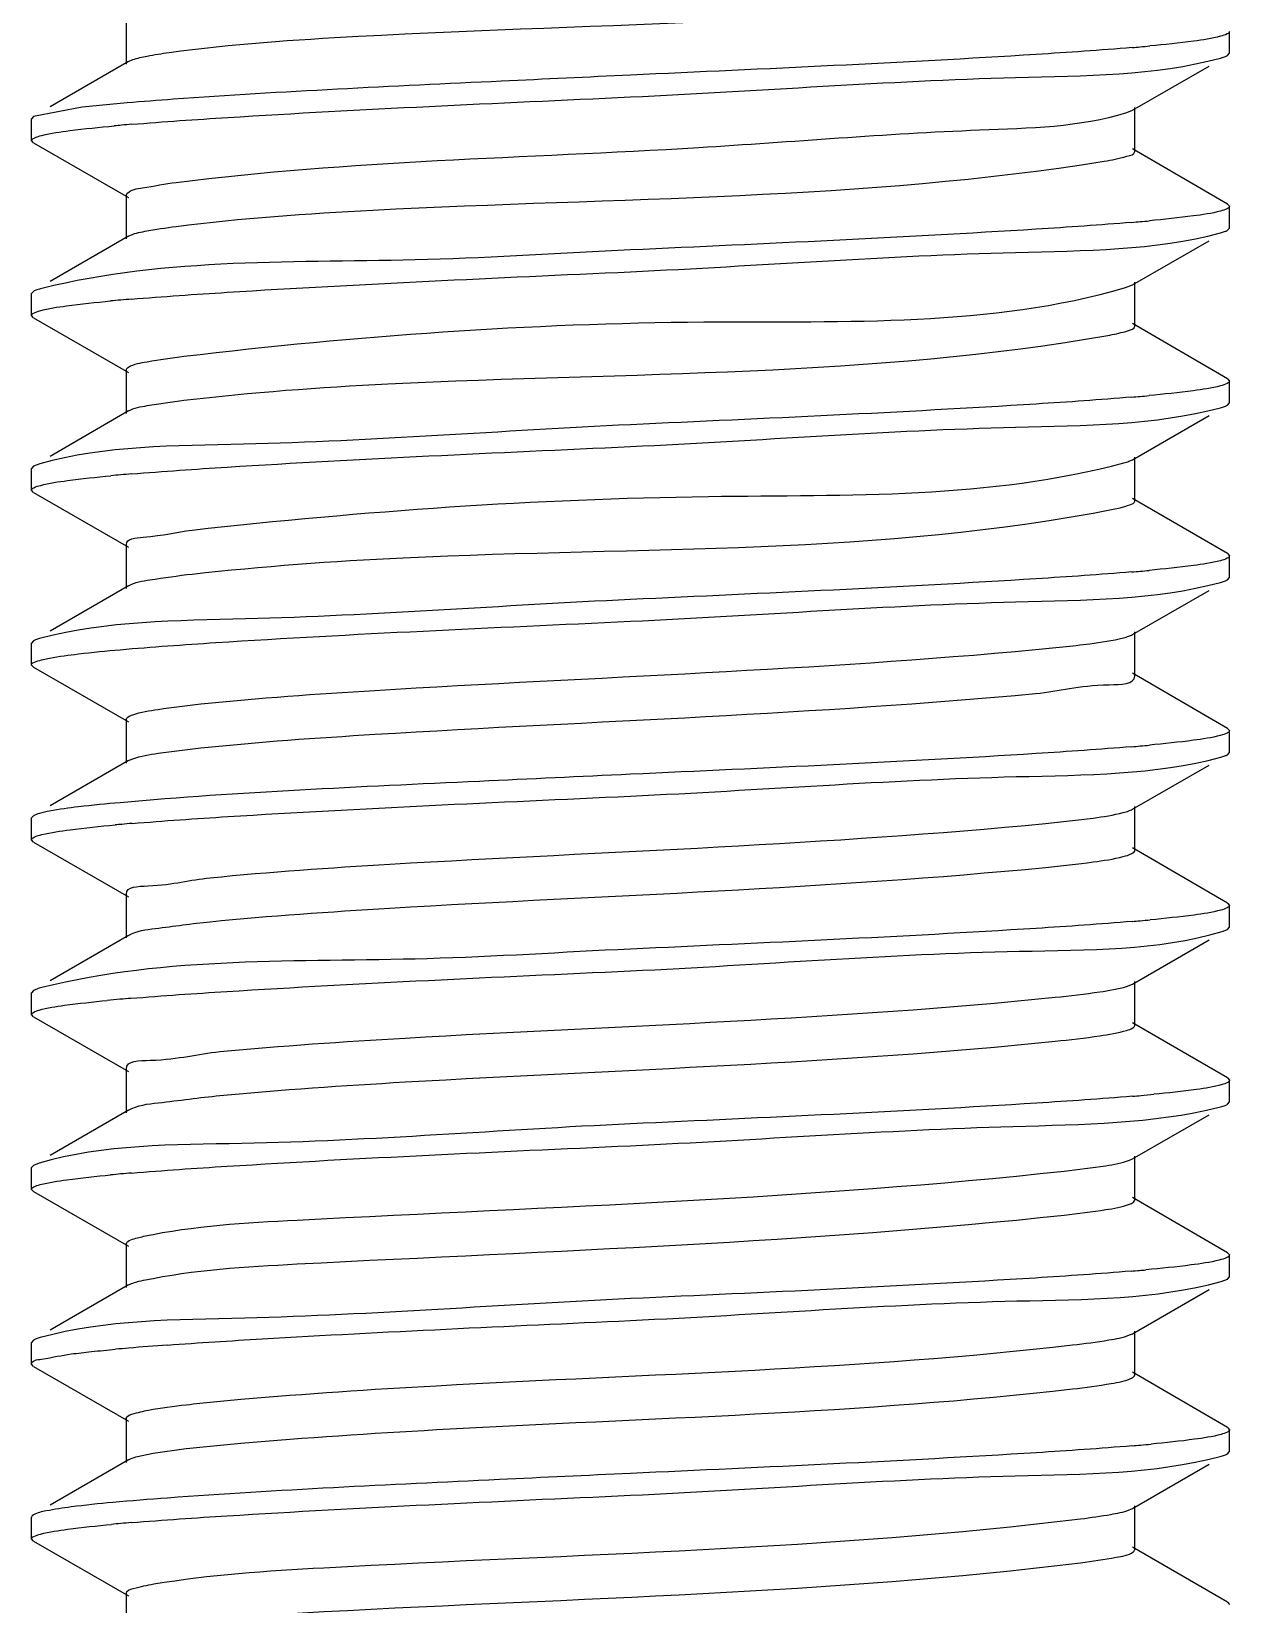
# Model space of a CAD drawing. Extents: x 1247970 to 1725648, y 860327 to 1277876.
# Drawn here: x 1335019.8 to 1335081.4, y 1199531.8 to 1199612.5 of the extents above; entities that cross this region are included whole.
import ezdxf

# ---------------------------------------------------------------- set-up
doc = ezdxf.new("R2010")
doc.units = 0
doc.header["$LTSCALE"] = 1000
doc.header["$MEASUREMENT"] = 0
doc.layers.get('0').update_dxf_attribs({"color": 254})
doc.layers.add('TK', color=4, linetype='Continuous')

# ---------------------------------------------------------------- blocks, each defined once
blk = doc.blocks.new('A$C63786A89')
at = {"linetype": 'Continuous'}
for p, q in [((2007.688, 6969.391), (2007.688, 6967.135)), ((2064.345, 6967.689), (2064.345, 6968.809)), ((2064.245, 6967.574), (2064.345, 6967.689)), ((2007.806, 6967.271), (2003.785, 6964.94)), ((2007.807, 6967.271), (2008.018, 6967.362)), ((2059.355, 6964.767), (2063.303, 6967.033)), ((2002.916, 6964.437), (2002.817, 6964.322)), ((2005.425, 6964.915), (2002.916, 6964.437)), ((2007.729, 6965.141), (2005.425, 6964.915)), ((2059.066, 6964.651), (2059.354, 6964.767)), ((2059.475, 6962.648), (2059.475, 6964.904)), ((2002.817, 6963.203), (2002.817, 6964.323)), ((2002.918, 6963.087), (2002.817, 6963.204)), ((2002.918, 6963.087), (2007.808, 6960.281)), ((2064.247, 6959.951), (2059.357, 6962.784)), ((2007.688, 6960.418), (2007.688, 6958.162)), ((2007.689, 6960.418), (2007.732, 6960.501)), ((2064.247, 6959.951), (2064.345, 6959.836)), ((2064.345, 6958.717), (2064.345, 6959.836)), ((2064.245, 6958.601), (2064.345, 6958.717)), ((2007.806, 6958.298), (2003.785, 6955.968)), ((2059.355, 6955.794), (2063.303, 6958.06)), ((2059.005, 6955.66), (2059.353, 6955.794)), ((2059.475, 6953.676), (2059.475, 6955.932)), ((2002.916, 6955.464), (2002.817, 6955.35)), ((2002.817, 6954.23), (2002.817, 6955.35)), ((2002.918, 6954.115), (2002.817, 6954.23)), ((2002.918, 6954.115), (2007.808, 6951.308)), ((2064.247, 6950.978), (2059.357, 6953.812)), ((2007.688, 6951.445), (2007.688, 6949.189)), ((2064.247, 6950.978), (2064.345, 6950.863)), ((2064.345, 6949.744), (2064.345, 6950.863)), ((2007.806, 6949.325), (2003.785, 6946.995)), ((2059.355, 6946.821), (2063.303, 6949.088)), ((2064.245, 6949.628), (2064.345, 6949.744)), ((2003.244, 6946.615), (2002.917, 6946.491)), ((2059.475, 6944.703), (2059.475, 6946.959)), ((2002.916, 6946.491), (2002.817, 6946.376)), ((2002.817, 6945.257), (2002.817, 6946.377)), ((2002.918, 6945.142), (2002.817, 6945.257)), ((2002.918, 6945.142), (2007.808, 6942.335)), ((2064.247, 6942.005), (2059.357, 6944.839)), ((2007.688, 6942.472), (2007.688, 6940.216)), ((2064.247, 6942.005), (2064.345, 6941.89)), ((2064.345, 6940.771), (2064.345, 6941.89)), ((2007.806, 6940.352), (2003.785, 6938.022)), ((2064.245, 6940.655), (2064.345, 6940.771)), ((2059.355, 6937.849), (2063.303, 6940.115)), ((2059.475, 6935.73), (2059.475, 6937.986)), ((2002.916, 6937.519), (2002.817, 6937.404)), ((2002.817, 6936.284), (2002.817, 6937.404)), ((2002.918, 6936.169), (2002.817, 6936.285)), ((2002.918, 6936.169), (2007.808, 6933.362)), ((2064.247, 6933.032), (2059.357, 6935.866)), ((2007.688, 6933.499), (2007.688, 6931.243)), ((2064.247, 6933.032), (2064.345, 6932.918)), ((2064.345, 6931.798), (2064.345, 6932.918)), ((2007.806, 6931.379), (2003.785, 6929.049)), ((2007.805, 6931.379), (2008.021, 6931.473)), ((2064.245, 6931.682), (2064.345, 6931.798)), ((2059.355, 6928.876), (2063.303, 6931.142)), ((2059.475, 6926.757), (2059.475, 6929.013)), ((2002.916, 6928.546), (2002.817, 6928.431)), ((2002.817, 6927.312), (2002.817, 6928.431)), ((2002.918, 6927.196), (2002.817, 6927.312)), ((2002.918, 6927.196), (2007.808, 6924.389)), ((2064.247, 6924.059), (2059.357, 6926.893)), ((2007.688, 6924.527), (2007.688, 6922.271)), ((2064.247, 6924.059), (2064.345, 6923.945)), ((2064.345, 6922.825), (2064.345, 6923.945)), ((2007.806, 6922.407), (2003.785, 6920.076)), ((2063.96, 6922.599), (2064.244, 6922.71)), ((2064.245, 6922.71), (2064.345, 6922.826)), ((2059.355, 6919.903), (2063.303, 6922.169)), ((2059.475, 6917.784), (2059.475, 6920.04)), ((2002.916, 6919.573), (2002.817, 6919.459)), ((2002.817, 6918.339), (2002.817, 6919.458)), ((2059.061, 6919.785), (2059.354, 6919.903)), ((2002.918, 6918.223), (2002.817, 6918.338)), ((2002.918, 6918.223), (2007.808, 6915.416)), ((2064.247, 6915.086), (2059.357, 6917.92)), ((2007.688, 6915.554), (2007.688, 6913.298)), ((2064.247, 6915.086), (2064.345, 6914.972)), ((2064.345, 6913.852), (2064.345, 6914.972)), ((2064.245, 6913.737), (2064.345, 6913.852)), ((2007.806, 6913.434), (2003.785, 6911.103)), ((2059.355, 6910.93), (2063.303, 6913.196)), ((2002.916, 6910.6), (2002.817, 6910.485)), ((2002.817, 6909.366), (2002.817, 6910.485)), ((2003.206, 6910.713), (2002.917, 6910.6)), ((2059.203, 6910.86), (2059.355, 6910.93)), ((2059.475, 6908.811), (2059.475, 6911.067)), ((2002.918, 6909.25), (2002.817, 6909.366)), ((2002.918, 6909.25), (2007.808, 6906.444)), ((2064.247, 6906.114), (2059.357, 6908.947)), ((2007.688, 6906.581), (2007.688, 6904.325)), ((2064.247, 6906.114), (2064.345, 6905.998)), ((2064.345, 6904.88), (2064.345, 6905.999)), ((2063.907, 6904.638), (2064.244, 6904.764)), ((2064.245, 6904.764), (2064.345, 6904.88)), ((2007.806, 6904.461), (2003.785, 6902.13)), ((2059.355, 6901.957), (2063.303, 6904.223)), ((2002.916, 6901.627), (2002.817, 6901.513)), ((2002.817, 6900.393), (2002.817, 6901.513)), ((2059.211, 6901.891), (2059.355, 6901.957)), ((2059.475, 6899.838), (2059.475, 6902.094)), ((2002.918, 6900.277), (2002.817, 6900.393)), ((2002.918, 6900.277), (2007.808, 6897.471)), ((2064.247, 6897.141), (2059.357, 6899.974)), ((2007.688, 6897.608), (2007.688, 6895.352)), ((2064.247, 6897.141), (2064.345, 6897.026)), ((2064.345, 6895.907), (2064.345, 6897.026)), ((2064.245, 6895.791), (2064.345, 6895.907)), ((2007.806, 6895.488), (2003.785, 6893.158)), ((2059.355, 6892.984), (2063.303, 6895.251)), ((2002.817, 6891.42), (2002.817, 6892.54)), ((2002.845, 6892.601), (2002.818, 6892.54)), ((2002.916, 6892.654), (2002.845, 6892.601)), ((2059.19, 6892.91), (2059.355, 6892.984)), ((2059.475, 6890.866), (2059.475, 6893.122)), ((2002.918, 6891.305), (2002.817, 6891.42)), ((2002.918, 6891.305), (2007.808, 6888.498)), ((2064.247, 6888.168), (2059.357, 6891.002)), ((2007.688, 6888.635), (2007.688, 6886.379)), ((2064.247, 6888.168), (2064.345, 6888.053))]:
    blk.add_line(p, q, dxfattribs=at)
for centre, radius, start, end in [((2049.023, 7089.615), 122.069, 274.84628, 275.04605), ((2050.618, 7071.585), 103.969, 275.0444, 275.31739), ((2022.547, 6790.608), 175.161, 94.07485, 94.85285), ((2016.875, 6856.753), 107.657, 95.02735, 95.22657), ((2018.451, 6838.801), 125.678, 94.78089, 95.02589), ((2049.011, 7080.784), 122.211, 274.84464, 275.04383), ((2050.577, 7063.066), 104.424, 275.04246, 275.30559), ((2016.491, 6852.05), 103.37, 95.04551, 95.33419), ((2018.341, 6831.113), 124.389, 94.79295, 95.04612), ((2049.001, 7071.928), 122.329, 274.8434, 275.04171), ((2050.536, 7054.551), 104.883, 275.04059, 275.29356), ((2016.515, 6842.812), 103.636, 95.04389, 95.32876), ((2018.362, 6821.901), 124.629, 94.78981, 95.04435), ((2049.006, 7062.891), 122.264, 274.84406, 275.04293), ((2050.559, 7045.318), 104.623, 275.04167, 275.30044), ((2049.008, 7053.902), 122.248, 274.84409, 275.04338), ((2050.57, 7036.232), 104.509, 275.04205, 275.30343), ((2016.963, 6819.886), 108.637, 95.02323, 95.20284), ((2018.476, 6802.626), 125.963, 94.77804, 95.02142), ((2050.658, 7026.276), 103.522, 275.04604, 275.32931), ((2049.03, 7044.669), 121.987, 274.84668, 275.04794), ((2018.253, 6796.234), 123.372, 94.80216, 95.06432), ((2016.139, 6820.021), 99.492, 95.06089, 95.44036), ((2049.137, 7034.464), 120.75, 274.85967, 275.06819), ((2051.041, 7013.097), 99.298, 275.06315, 275.44417), ((2016.495, 6807.145), 103.411, 95.04498, 95.33387), ((2018.35, 6786.142), 124.496, 94.79142, 95.04556), ((2048.897, 7028.252), 123.521, 274.8308, 275.02363), ((2050.189, 7013.542), 108.755, 275.02418, 275.19848), ((2017.715, 6784.639), 116.999, 94.85706, 95.19169), ((2022.122, 6731.913), 169.909, 94.15743, 94.8324), ((2049.053, 7017.49), 121.725, 274.84932, 275.05246), ((2050.746, 6998.389), 102.55, 275.04993, 275.35522), ((2016.601, 6788.019), 104.596, 95.04029, 95.30271), ((2018.373, 6767.924), 124.769, 94.78941, 95.04021)]:
    blk.add_arc(centre, radius, start, end, dxfattribs=at)
for points, knots in [([(2009.883, 6967.727), (2013.106, 6968.168), (2029.025, 6969.251), (2045.039, 6969.223), (2057.594, 6971.074)], [0, 0, 0, 0, 0.204023, 1, 1, 1, 1]), ([(2063.882, 6968.561), (2063.431, 6968.44), (2062.217, 6968.265), (2061.005, 6968.134), (2060.253, 6968.064)], [0, 0, 0, 0, 0.382343, 1, 1, 1, 1]), ([(2064.344, 6968.809), (2064.344, 6968.752), (2064.156, 6968.633), (2064, 6968.593), (2063.882, 6968.561)], [0, 0, 0, 0, 0.315296, 1, 1, 1, 1]), ([(2008.018, 6967.362), (2008.256, 6967.444), (2008.878, 6967.578), (2009.504, 6967.675), (2009.883, 6967.727)], [0, 0, 0, 0, 0.397011, 1, 1, 1, 1]), ([(2059.336, 6967.983), (2057.698, 6967.844), (2049.119, 6967.26), (2040.528, 6966.888), (2033.581, 6966.566)], [0, 0, 0, 0, 0.191188, 1, 1, 1, 1]), ([(2033.581, 6965.446), (2040.174, 6965.752), (2050.206, 6966.546), (2060.474, 6966.531), (2063.877, 6967.44)], [0, 0, 0, 0, 0.651955, 1, 1, 1, 1]), ([(2063.877, 6967.44), (2063.95, 6967.46), (2064.075, 6967.497), (2064.196, 6967.547), (2064.244, 6967.574)], [0, 0, 0, 0, 0.580512, 1, 1, 1, 1]), ([(2033.581, 6966.566), (2031.374, 6966.463), (2023.545, 6966.095), (2015.714, 6965.729), (2010.101, 6965.326)], [0, 0, 0, 0, 0.281988, 1, 1, 1, 1]), ([(2007.977, 6964.042), (2009.615, 6964.179), (2018.144, 6964.755), (2026.685, 6965.126), (2033.581, 6965.446)], [0, 0, 0, 0, 0.192326, 1, 1, 1, 1]), ([(2010.253, 6961.059), (2019.145, 6962.189), (2033, 6962.377), (2049.165, 6963.779), (2056.644, 6963.893), (2059.066, 6964.651)], [0, 0, 0, 0, 0.549304, 0.844444, 1, 1, 1, 1]), ([(2003.355, 6963.47), (2003.825, 6963.588), (2005.065, 6963.763), (2006.306, 6963.893), (2007.068, 6963.963)], [0, 0, 0, 0, 0.387423, 1, 1, 1, 1]), ([(2002.819, 6963.204), (2002.82, 6963.267), (2003.044, 6963.393), (2003.218, 6963.436), (2003.355, 6963.47)], [0, 0, 0, 0, 0.309743, 1, 1, 1, 1]), ([(2010.253, 6958.803), (2013.605, 6959.229), (2029.498, 6960.332), (2045.524, 6960.154), (2057.91, 6962.149)], [0, 0, 0, 0, 0.212187, 1, 1, 1, 1]), ([(2057.91, 6962.149), (2058.303, 6962.213), (2058.727, 6962.316), (2059.473, 6962.493), (2059.474, 6962.648)], [0, 0, 0, 0, 0.718771, 1, 1, 1, 1]), ([(2007.732, 6960.501), (2007.934, 6960.692), (2008.859, 6960.824), (2009.671, 6960.985), (2010.253, 6961.059)], [0, 0, 0, 0, 0.32168, 1, 1, 1, 1]), ([(2063.877, 6959.587), (2063.424, 6959.466), (2062.205, 6959.29), (2060.987, 6959.159), (2060.233, 6959.089)], [0, 0, 0, 0, 0.382556, 1, 1, 1, 1]), ([(2064.344, 6959.836), (2064.344, 6959.779), (2064.153, 6959.659), (2063.997, 6959.619), (2063.877, 6959.587)], [0, 0, 0, 0, 0.314882, 1, 1, 1, 1]), ([(2007.806, 6958.298), (2008.058, 6958.444), (2008.9, 6958.601), (2009.713, 6958.734), (2010.253, 6958.803)], [0, 0, 0, 0, 0.348853, 1, 1, 1, 1]), ([(2059.332, 6959.009), (2057.694, 6958.87), (2049.116, 6958.288), (2040.527, 6957.915), (2033.581, 6957.593)], [0, 0, 0, 0, 0.191214, 1, 1, 1, 1]), ([(2033.581, 6956.473), (2040.172, 6956.779), (2050.204, 6957.571), (2060.47, 6957.559), (2063.875, 6958.467)], [0, 0, 0, 0, 0.65182, 1, 1, 1, 1]), ([(2063.875, 6958.467), (2063.949, 6958.486), (2064.074, 6958.523), (2064.196, 6958.574), (2064.244, 6958.601)], [0, 0, 0, 0, 0.58079, 1, 1, 1, 1]), ([(2033.581, 6957.593), (2030.105, 6957.431), (2020.059, 6956.751), (2009.775, 6957.219), (2003.355, 6955.617)], [0, 0, 0, 0, 0.344685, 1, 1, 1, 1]), ([(2007.947, 6955.067), (2009.586, 6955.204), (2018.125, 6955.782), (2026.675, 6956.153), (2033.581, 6956.473)], [0, 0, 0, 0, 0.192101, 1, 1, 1, 1]), ([(2003.355, 6955.617), (2003.267, 6955.595), (2003.118, 6955.553), (2002.972, 6955.496), (2002.917, 6955.464)], [0, 0, 0, 0, 0.588674, 1, 1, 1, 1]), ([(2010.649, 6952.135), (2019.508, 6953.187), (2035.541, 6954.35), (2052.055, 6953.63), (2059.005, 6955.66)], [0, 0, 0, 0, 0.55199, 1, 1, 1, 1]), ([(2003.244, 6954.468), (2003.691, 6954.593), (2004.908, 6954.769), (2006.124, 6954.902), (2006.881, 6954.973)], [0, 0, 0, 0, 0.378939, 1, 1, 1, 1]), ([(2002.819, 6954.23), (2002.818, 6954.283), (2002.989, 6954.399), (2003.134, 6954.438), (2003.244, 6954.468)], [0, 0, 0, 0, 0.318428, 1, 1, 1, 1]), ([(2010.649, 6949.879), (2014.127, 6950.292), (2029.976, 6951.416), (2046.002, 6951.056), (2058.198, 6953.225)], [0, 0, 0, 0, 0.220403, 1, 1, 1, 1]), ([(2058.198, 6953.225), (2058.52, 6953.282), (2058.878, 6953.367), (2059.473, 6953.545), (2059.474, 6953.675)], [0, 0, 0, 0, 0.713826, 1, 1, 1, 1]), ([(2007.689, 6951.445), (2007.689, 6951.469), (2007.719, 6951.526), (2007.768, 6951.559), (2007.799, 6951.577)], [0, 0, 0, 0, 0.403041, 1, 1, 1, 1]), ([(2007.799, 6951.577), (2008.083, 6951.747), (2009.072, 6951.908), (2010.015, 6952.059), (2010.649, 6952.135)], [0, 0, 0, 0, 0.341742, 1, 1, 1, 1]), ([(2064.344, 6950.863), (2064.344, 6950.806), (2064.152, 6950.686), (2063.995, 6950.645), (2063.875, 6950.613)], [0, 0, 0, 0, 0.31465, 1, 1, 1, 1]), ([(2007.806, 6949.325), (2008.093, 6949.492), (2009.076, 6949.654), (2010.018, 6949.804), (2010.649, 6949.879)], [0, 0, 0, 0, 0.343699, 1, 1, 1, 1]), ([(2059.329, 6950.036), (2057.691, 6949.897), (2049.114, 6949.315), (2040.526, 6948.942), (2033.581, 6948.62)], [0, 0, 0, 0, 0.191243, 1, 1, 1, 1]), ([(2063.875, 6950.613), (2063.419, 6950.492), (2062.194, 6950.316), (2060.97, 6950.185), (2060.212, 6950.114)], [0, 0, 0, 0, 0.382576, 1, 1, 1, 1]), ([(2033.581, 6947.501), (2040.172, 6947.807), (2050.204, 6948.599), (2060.47, 6948.586), (2063.875, 6949.494)], [0, 0, 0, 0, 0.651849, 1, 1, 1, 1]), ([(2063.875, 6949.494), (2063.949, 6949.513), (2064.074, 6949.551), (2064.196, 6949.601), (2064.244, 6949.628)], [0, 0, 0, 0, 0.580745, 1, 1, 1, 1]), ([(2033.581, 6948.62), (2026.958, 6948.313), (2016.921, 6947.488), (2006.62, 6947.56), (2003.244, 6946.615)], [0, 0, 0, 0, 0.654113, 1, 1, 1, 1]), ([(2007.955, 6946.095), (2009.593, 6946.232), (2018.129, 6946.809), (2026.677, 6947.18), (2033.581, 6947.501)], [0, 0, 0, 0, 0.19211, 1, 1, 1, 1]), ([(2011.072, 6943.211), (2019.873, 6944.193), (2035.754, 6945.318), (2052.033, 6944.806), (2058.923, 6946.664)], [0, 0, 0, 0, 0.553766, 1, 1, 1, 1]), ([(2058.923, 6946.664), (2059.009, 6946.687), (2059.155, 6946.731), (2059.298, 6946.789), (2059.353, 6946.821)], [0, 0, 0, 0, 0.579337, 1, 1, 1, 1]), ([(2003.29, 6945.508), (2003.739, 6945.627), (2004.943, 6945.801), (2006.146, 6945.931), (2006.89, 6946.001)], [0, 0, 0, 0, 0.383463, 1, 1, 1, 1]), ([(2002.819, 6945.257), (2002.819, 6945.315), (2003.012, 6945.435), (2003.169, 6945.476), (2003.29, 6945.508)], [0, 0, 0, 0, 0.314426, 1, 1, 1, 1]), ([(2011.072, 6940.955), (2014.671, 6941.356), (2030.456, 6942.506), (2046.478, 6941.92), (2058.457, 6944.301)], [0, 0, 0, 0, 0.228668, 1, 1, 1, 1]), ([(2058.457, 6944.301), (2058.714, 6944.352), (2059.013, 6944.421), (2059.473, 6944.594), (2059.473, 6944.703)], [0, 0, 0, 0, 0.707367, 1, 1, 1, 1]), ([(2007.69, 6942.472), (2007.687, 6942.784), (2009.416, 6942.869), (2010.228, 6943.116), (2011.072, 6943.211)], [0, 0, 0, 0, 0.268573, 1, 1, 1, 1]), ([(2064.344, 6941.89), (2064.344, 6941.833), (2064.152, 6941.713), (2063.996, 6941.672), (2063.875, 6941.64)], [0, 0, 0, 0, 0.314669, 1, 1, 1, 1]), ([(2007.806, 6940.352), (2008.131, 6940.541), (2009.264, 6940.706), (2010.343, 6940.873), (2011.072, 6940.955)], [0, 0, 0, 0, 0.339136, 1, 1, 1, 1]), ([(2059.331, 6941.064), (2057.693, 6940.925), (2049.115, 6940.342), (2040.526, 6939.97), (2033.581, 6939.647)], [0, 0, 0, 0, 0.191226, 1, 1, 1, 1]), ([(2063.875, 6941.64), (2063.421, 6941.519), (2062.2, 6941.344), (2060.98, 6941.213), (2060.224, 6941.143)], [0, 0, 0, 0, 0.382664, 1, 1, 1, 1]), ([(2033.581, 6938.528), (2040.174, 6938.834), (2050.207, 6939.628), (2060.475, 6939.612), (2063.878, 6940.522)], [0, 0, 0, 0, 0.651993, 1, 1, 1, 1]), ([(2063.878, 6940.522), (2063.951, 6940.541), (2064.076, 6940.578), (2064.196, 6940.628), (2064.244, 6940.655)], [0, 0, 0, 0, 0.580442, 1, 1, 1, 1]), ([(2033.581, 6939.647), (2026.992, 6939.341), (2016.96, 6938.551), (2006.697, 6938.56), (2003.29, 6937.655)], [0, 0, 0, 0, 0.651772, 1, 1, 1, 1]), ([(2007.371, 6937.071), (2009.005, 6937.216), (2017.736, 6937.822), (2026.479, 6938.198), (2033.581, 6938.528)], [0, 0, 0, 0, 0.187473, 1, 1, 1, 1]), ([(2058.894, 6937.683), (2058.986, 6937.707), (2059.143, 6937.753), (2059.294, 6937.815), (2059.353, 6937.849)], [0, 0, 0, 0, 0.582396, 1, 1, 1, 1]), ([(2003.29, 6937.655), (2003.216, 6937.635), (2003.089, 6937.597), (2002.965, 6937.546), (2002.917, 6937.519)], [0, 0, 0, 0, 0.581922, 1, 1, 1, 1]), ([(2003.75, 6936.637), (2004.242, 6936.73), (2005.449, 6936.889), (2006.659, 6937.008), (2007.371, 6937.071)], [0, 0, 0, 0, 0.411944, 1, 1, 1, 1]), ([(2011.521, 6934.286), (2014.493, 6934.599), (2028.783, 6935.574), (2043.104, 6936.03), (2054.386, 6937.075)], [0, 0, 0, 0, 0.208702, 1, 1, 1, 1]), ([(2054.386, 6937.075), (2055.316, 6937.161), (2056.823, 6937.322), (2058.33, 6937.535), (2058.894, 6937.683)], [0, 0, 0, 0, 0.615543, 1, 1, 1, 1]), ([(2002.817, 6936.285), (2002.818, 6936.382), (2003.245, 6936.531), (2003.514, 6936.592), (2003.75, 6936.637)], [0, 0, 0, 0, 0.289124, 1, 1, 1, 1]), ([(2054.386, 6934.819), (2055.651, 6934.936), (2056.83, 6935.343), (2059.47, 6935.269), (2059.473, 6935.73)], [0, 0, 0, 0, 0.733932, 1, 1, 1, 1]), ([(2011.521, 6932.03), (2014.493, 6932.343), (2028.783, 6933.318), (2043.104, 6933.774), (2054.386, 6934.819)], [0, 0, 0, 0, 0.208702, 1, 1, 1, 1]), ([(2007.688, 6933.499), (2007.688, 6933.547), (2007.81, 6933.658), (2007.934, 6933.699), (2008.021, 6933.729)], [0, 0, 0, 0, 0.339635, 1, 1, 1, 1]), ([(2008.021, 6933.729), (2008.439, 6933.872), (2009.615, 6934.062), (2010.785, 6934.209), (2011.521, 6934.286)], [0, 0, 0, 0, 0.373581, 1, 1, 1, 1]), ([(2064.344, 6932.918), (2064.344, 6932.861), (2064.154, 6932.741), (2063.998, 6932.7), (2063.878, 6932.668)], [0, 0, 0, 0, 0.314928, 1, 1, 1, 1]), ([(2059.331, 6932.091), (2057.693, 6931.952), (2049.116, 6931.369), (2040.527, 6930.997), (2033.581, 6930.674)], [0, 0, 0, 0, 0.191218, 1, 1, 1, 1]), ([(2063.878, 6932.668), (2063.424, 6932.547), (2062.204, 6932.372), (2060.984, 6932.24), (2060.229, 6932.17)], [0, 0, 0, 0, 0.382463, 1, 1, 1, 1]), ([(2008.021, 6931.473), (2008.439, 6931.616), (2009.615, 6931.806), (2010.785, 6931.953), (2011.521, 6932.03)], [0, 0, 0, 0, 0.373581, 1, 1, 1, 1]), ([(2033.581, 6929.555), (2040.186, 6929.861), (2050.22, 6930.666), (2060.5, 6930.631), (2063.893, 6931.553)], [0, 0, 0, 0, 0.652793, 1, 1, 1, 1]), ([(2063.893, 6931.553), (2063.963, 6931.572), (2064.082, 6931.608), (2064.198, 6931.656), (2064.244, 6931.682)], [0, 0, 0, 0, 0.57868, 1, 1, 1, 1]), ([(2033.581, 6930.674), (2030.997, 6930.554), (2022.257, 6930.135), (2013.51, 6929.762), (2007.371, 6929.218)], [0, 0, 0, 0, 0.295707, 1, 1, 1, 1]), ([(2007.371, 6929.218), (2006.659, 6929.155), (2005.449, 6929.036), (2004.242, 6928.877), (2003.75, 6928.784)], [0, 0, 0, 0, 0.588056, 1, 1, 1, 1]), ([(2007.984, 6928.151), (2009.622, 6928.288), (2018.149, 6928.864), (2026.687, 6929.235), (2033.581, 6929.555)], [0, 0, 0, 0, 0.192377, 1, 1, 1, 1]), ([(2058.889, 6928.709), (2058.982, 6928.733), (2059.14, 6928.779), (2059.294, 6928.841), (2059.354, 6928.876)], [0, 0, 0, 0, 0.583228, 1, 1, 1, 1]), ([(2003.75, 6928.784), (2003.575, 6928.75), (2003.293, 6928.689), (2003.012, 6928.601), (2002.916, 6928.546)], [0, 0, 0, 0, 0.61655, 1, 1, 1, 1]), ([(2003.351, 6927.578), (2003.826, 6927.697), (2005.082, 6927.873), (2006.339, 6928.005), (2007.112, 6928.075)], [0, 0, 0, 0, 0.386679, 1, 1, 1, 1]), ([(2011.996, 6925.362), (2015.066, 6925.669), (2029.368, 6926.633), (2043.706, 6927.063), (2054.899, 6928.151)], [0, 0, 0, 0, 0.215291, 1, 1, 1, 1]), ([(2054.899, 6928.151), (2055.716, 6928.23), (2057.05, 6928.378), (2058.383, 6928.577), (2058.889, 6928.709)], [0, 0, 0, 0, 0.610557, 1, 1, 1, 1]), ([(2002.819, 6927.312), (2002.82, 6927.375), (2003.042, 6927.501), (2003.215, 6927.544), (2003.351, 6927.578)], [0, 0, 0, 0, 0.309932, 1, 1, 1, 1]), ([(2054.899, 6925.895), (2055.716, 6925.974), (2057.05, 6926.122), (2058.383, 6926.321), (2058.889, 6926.453)], [0, 0, 0, 0, 0.610557, 1, 1, 1, 1]), ([(2058.889, 6926.453), (2059.039, 6926.492), (2059.232, 6926.541), (2059.473, 6926.687), (2059.473, 6926.757)], [0, 0, 0, 0, 0.687082, 1, 1, 1, 1]), ([(2011.996, 6923.106), (2015.066, 6923.413), (2029.368, 6924.377), (2043.706, 6924.807), (2054.899, 6925.895)], [0, 0, 0, 0, 0.215291, 1, 1, 1, 1]), ([(2007.69, 6924.527), (2007.69, 6924.919), (2009.913, 6924.923), (2010.924, 6925.255), (2011.996, 6925.362)], [0, 0, 0, 0, 0.26672, 1, 1, 1, 1]), ([(2063.893, 6923.7), (2063.445, 6923.578), (2062.234, 6923.403), (2061.024, 6923.272), (2060.273, 6923.202)], [0, 0, 0, 0, 0.381449, 1, 1, 1, 1]), ([(2064.344, 6923.945), (2064.344, 6923.889), (2064.161, 6923.771), (2064.009, 6923.731), (2063.893, 6923.7)], [0, 0, 0, 0, 0.316377, 1, 1, 1, 1]), ([(2007.807, 6922.407), (2008.213, 6922.643), (2009.676, 6922.807), (2011.053, 6923.012), (2011.996, 6923.106)], [0, 0, 0, 0, 0.331589, 1, 1, 1, 1]), ([(2059.337, 6923.118), (2057.699, 6922.979), (2049.12, 6922.396), (2040.529, 6922.024), (2033.581, 6921.701)], [0, 0, 0, 0, 0.191156, 1, 1, 1, 1]), ([(2033.581, 6920.582), (2040.238, 6920.891), (2050.277, 6921.751), (2060.615, 6921.614), (2063.96, 6922.599)], [0, 0, 0, 0, 0.656471, 1, 1, 1, 1]), ([(2033.581, 6921.701), (2030.103, 6921.54), (2020.057, 6920.858), (2009.77, 6921.332), (2003.351, 6919.725)], [0, 0, 0, 0, 0.344793, 1, 1, 1, 1]), ([(2007.925, 6919.174), (2009.563, 6919.311), (2018.109, 6919.89), (2026.667, 6920.261), (2033.581, 6920.582)], [0, 0, 0, 0, 0.1919, 1, 1, 1, 1]), ([(2003.351, 6919.725), (2003.264, 6919.703), (2003.116, 6919.661), (2002.972, 6919.605), (2002.917, 6919.573)], [0, 0, 0, 0, 0.588338, 1, 1, 1, 1]), ([(2012.496, 6916.438), (2015.661, 6916.739), (2029.959, 6917.694), (2044.297, 6918.092), (2055.388, 6919.227)], [0, 0, 0, 0, 0.221908, 1, 1, 1, 1]), ([(2055.388, 6919.227), (2056.154, 6919.305), (2057.382, 6919.452), (2058.613, 6919.646), (2059.061, 6919.785)], [0, 0, 0, 0, 0.621315, 1, 1, 1, 1]), ([(2002.819, 6918.338), (2002.818, 6918.388), (2002.971, 6918.499), (2003.106, 6918.537), (2003.206, 6918.566)], [0, 0, 0, 0, 0.323017, 1, 1, 1, 1]), ([(2003.206, 6918.566), (2003.632, 6918.691), (2004.805, 6918.864), (2005.975, 6918.995), (2006.706, 6919.065)], [0, 0, 0, 0, 0.376708, 1, 1, 1, 1]), ([(2059.061, 6917.529), (2059.168, 6917.562), (2059.315, 6917.605), (2059.473, 6917.729), (2059.473, 6917.784)], [0, 0, 0, 0, 0.670993, 1, 1, 1, 1]), ([(2012.496, 6914.182), (2015.661, 6914.483), (2029.959, 6915.438), (2044.297, 6915.836), (2055.388, 6916.971)], [0, 0, 0, 0, 0.221908, 1, 1, 1, 1]), ([(2055.388, 6916.971), (2056.154, 6917.049), (2057.382, 6917.196), (2058.613, 6917.39), (2059.061, 6917.529)], [0, 0, 0, 0, 0.621315, 1, 1, 1, 1]), ([(2007.69, 6915.554), (2007.692, 6915.989), (2010.181, 6915.945), (2011.3, 6916.324), (2012.496, 6916.438)], [0, 0, 0, 0, 0.266234, 1, 1, 1, 1]), ([(2063.96, 6914.746), (2063.535, 6914.62), (2062.363, 6914.447), (2061.194, 6914.316), (2060.462, 6914.247)], [0, 0, 0, 0, 0.376399, 1, 1, 1, 1]), ([(2064.344, 6914.972), (2064.345, 6914.923), (2064.194, 6914.812), (2064.06, 6914.775), (2063.96, 6914.746)], [0, 0, 0, 0, 0.323394, 1, 1, 1, 1]), ([(2007.807, 6913.434), (2008.257, 6913.696), (2009.898, 6913.855), (2011.436, 6914.081), (2012.496, 6914.182)], [0, 0, 0, 0, 0.328521, 1, 1, 1, 1]), ([(2059.367, 6914.148), (2057.729, 6914.009), (2049.14, 6913.424), (2040.539, 6913.052), (2033.581, 6912.729)], [0, 0, 0, 0, 0.190908, 1, 1, 1, 1]), ([(2033.581, 6911.609), (2040.129, 6911.913), (2050.152, 6912.668), (2060.376, 6912.723), (2063.815, 6913.587)], [0, 0, 0, 0, 0.648916, 1, 1, 1, 1]), ([(2063.815, 6913.587), (2063.902, 6913.609), (2064.047, 6913.649), (2064.189, 6913.705), (2064.243, 6913.737)], [0, 0, 0, 0, 0.587118, 1, 1, 1, 1]), ([(2033.581, 6912.729), (2026.928, 6912.42), (2016.889, 6911.563), (2006.554, 6911.694), (2003.206, 6910.713)], [0, 0, 0, 0, 0.656269, 1, 1, 1, 1]), ([(2007.951, 6910.203), (2009.589, 6910.34), (2018.127, 6910.917), (2026.676, 6911.289), (2033.581, 6911.609)], [0, 0, 0, 0, 0.192101, 1, 1, 1, 1]), ([(2008.577, 6906.956), (2011.164, 6907.505), (2027.01, 6908.397), (2042.772, 6908.889), (2055.851, 6910.303)], [0, 0, 0, 0, 0.167382, 1, 1, 1, 1]), ([(2055.851, 6910.303), (2056.565, 6910.38), (2057.685, 6910.527), (2058.815, 6910.712), (2059.203, 6910.86)], [0, 0, 0, 0, 0.633929, 1, 1, 1, 1]), ([(2002.819, 6909.366), (2002.819, 6909.421), (2003.001, 6909.54), (2003.153, 6909.579), (2003.268, 6909.611)], [0, 0, 0, 0, 0.316582, 1, 1, 1, 1]), ([(2003.268, 6909.611), (2003.715, 6909.733), (2004.924, 6909.907), (2006.132, 6910.038), (2006.882, 6910.108)], [0, 0, 0, 0, 0.381361, 1, 1, 1, 1]), ([(2059.203, 6908.604), (2059.274, 6908.631), (2059.38, 6908.671), (2059.473, 6908.77), (2059.473, 6908.811)], [0, 0, 0, 0, 0.648638, 1, 1, 1, 1]), ([(2008.577, 6904.7), (2011.164, 6905.249), (2027.01, 6906.141), (2042.772, 6906.633), (2055.851, 6908.047)], [0, 0, 0, 0, 0.167382, 1, 1, 1, 1]), ([(2055.851, 6908.047), (2056.565, 6908.124), (2057.685, 6908.271), (2058.815, 6908.456), (2059.203, 6908.604)], [0, 0, 0, 0, 0.633929, 1, 1, 1, 1]), ([(2007.69, 6906.581), (2007.69, 6906.678), (2008.083, 6906.846), (2008.352, 6906.908), (2008.577, 6906.956)], [0, 0, 0, 0, 0.296977, 1, 1, 1, 1]), ([(2063.815, 6905.734), (2063.34, 6905.614), (2062.08, 6905.437), (2060.819, 6905.305), (2060.043, 6905.235)], [0, 0, 0, 0, 0.38627, 1, 1, 1, 1]), ([(2064.344, 6905.998), (2064.343, 6905.936), (2064.123, 6905.81), (2063.95, 6905.767), (2063.815, 6905.734)], [0, 0, 0, 0, 0.310032, 1, 1, 1, 1]), ([(2007.807, 6904.461), (2007.899, 6904.514), (2008.156, 6904.603), (2008.418, 6904.666), (2008.577, 6904.7)], [0, 0, 0, 0, 0.394637, 1, 1, 1, 1]), ([(2059.299, 6905.169), (2057.661, 6905.031), (2049.094, 6904.45), (2040.516, 6904.078), (2033.581, 6903.756)], [0, 0, 0, 0, 0.191465, 1, 1, 1, 1]), ([(2033.581, 6902.636), (2040.196, 6902.943), (2050.232, 6903.758), (2060.523, 6903.704), (2063.907, 6904.638)], [0, 0, 0, 0, 0.653526, 1, 1, 1, 1]), ([(2033.581, 6903.756), (2026.976, 6903.449), (2016.941, 6902.643), (2006.66, 6902.681), (2003.268, 6901.757)], [0, 0, 0, 0, 0.652889, 1, 1, 1, 1]), ([(2009.804, 6901.375), (2011.421, 6901.493), (2019.342, 6901.99), (2027.272, 6902.343), (2033.581, 6902.636)], [0, 0, 0, 0, 0.204221, 1, 1, 1, 1]), ([(2003.268, 6901.757), (2003.198, 6901.738), (2003.078, 6901.702), (2002.963, 6901.654), (2002.917, 6901.627)], [0, 0, 0, 0, 0.579335, 1, 1, 1, 1]), ([(2013.569, 6898.59), (2016.913, 6898.88), (2031.152, 6899.818), (2045.446, 6900.134), (2056.288, 6901.378)], [0, 0, 0, 0, 0.235233, 1, 1, 1, 1]), ([(2056.288, 6901.378), (2056.908, 6901.45), (2057.885, 6901.583), (2058.869, 6901.758), (2059.211, 6901.891)], [0, 0, 0, 0, 0.629936, 1, 1, 1, 1]), ([(2002.818, 6900.393), (2002.816, 6900.585), (2003.834, 6900.711), (2004.344, 6900.85), (2004.855, 6900.916)], [0, 0, 0, 0, 0.271306, 1, 1, 1, 1]), ([(2004.855, 6900.916), (2005.201, 6900.961), (2005.957, 6901.047), (2006.716, 6901.121), (2007.128, 6901.158)], [0, 0, 0, 0, 0.456934, 1, 1, 1, 1]), ([(2059.316, 6899.68), (2059.358, 6899.701), (2059.426, 6899.737), (2059.474, 6899.809), (2059.473, 6899.838)], [0, 0, 0, 0, 0.617796, 1, 1, 1, 1]), ([(2013.569, 6896.334), (2016.913, 6896.624), (2031.152, 6897.562), (2045.446, 6897.878), (2056.288, 6899.122)], [0, 0, 0, 0, 0.235233, 1, 1, 1, 1]), ([(2056.288, 6899.122), (2056.951, 6899.198), (2057.958, 6899.347), (2058.993, 6899.519), (2059.316, 6899.68)], [0, 0, 0, 0, 0.648918, 1, 1, 1, 1]), ([(2008.821, 6898.032), (2009.465, 6898.153), (2011.048, 6898.355), (2012.634, 6898.508), (2013.569, 6898.59)], [0, 0, 0, 0, 0.411548, 1, 1, 1, 1]), ([(2007.688, 6897.608), (2007.689, 6897.726), (2008.209, 6897.903), (2008.534, 6897.978), (2008.821, 6898.032)], [0, 0, 0, 0, 0.288603, 1, 1, 1, 1]), ([(2063.907, 6896.785), (2063.464, 6896.662), (2062.263, 6896.488), (2061.063, 6896.357), (2060.317, 6896.287)], [0, 0, 0, 0, 0.380543, 1, 1, 1, 1]), ([(2064.344, 6897.026), (2064.344, 6896.972), (2064.168, 6896.855), (2064.019, 6896.816), (2063.907, 6896.785)], [0, 0, 0, 0, 0.317782, 1, 1, 1, 1]), ([(2007.806, 6895.488), (2007.922, 6895.556), (2008.264, 6895.661), (2008.607, 6895.736), (2008.821, 6895.776)], [0, 0, 0, 0, 0.382474, 1, 1, 1, 1]), ([(2008.821, 6895.776), (2009.465, 6895.897), (2011.048, 6896.099), (2012.634, 6896.252), (2013.569, 6896.334)], [0, 0, 0, 0, 0.411548, 1, 1, 1, 1]), ([(2059.343, 6896.2), (2057.705, 6896.061), (2049.124, 6895.478), (2040.531, 6895.106), (2033.581, 6894.783)], [0, 0, 0, 0, 0.191097, 1, 1, 1, 1]), ([(2063.867, 6895.654), (2063.942, 6895.674), (2064.071, 6895.712), (2064.195, 6895.763), (2064.244, 6895.791)], [0, 0, 0, 0, 0.581659, 1, 1, 1, 1]), ([(2033.581, 6893.663), (2040.167, 6893.969), (2050.198, 6894.756), (2060.458, 6894.753), (2063.867, 6895.654)], [0, 0, 0, 0, 0.651499, 1, 1, 1, 1]), ([(2033.581, 6894.783), (2031.336, 6894.679), (2023.408, 6894.306), (2015.478, 6893.936), (2009.804, 6893.521)], [0, 0, 0, 0, 0.283223, 1, 1, 1, 1]), ([(2009.804, 6893.521), (2008.866, 6893.453), (2007.214, 6893.321), (2005.566, 6893.154), (2004.855, 6893.062)], [0, 0, 0, 0, 0.567626, 1, 1, 1, 1]), ([(2007.956, 6892.258), (2009.594, 6892.395), (2018.13, 6892.972), (2026.678, 6893.343), (2033.581, 6893.663)], [0, 0, 0, 0, 0.192166, 1, 1, 1, 1]), ([(2004.855, 6893.062), (2004.428, 6893.007), (2003.783, 6892.9), (2003.116, 6892.77), (2002.916, 6892.654)], [0, 0, 0, 0, 0.650471, 1, 1, 1, 1]), ([(2056.699, 6892.454), (2057.22, 6892.518), (2058.054, 6892.637), (2058.89, 6892.798), (2059.19, 6892.91)], [0, 0, 0, 0, 0.620942, 1, 1, 1, 1]), ([(2003.288, 6891.67), (2003.742, 6891.791), (2004.961, 6891.966), (2006.18, 6892.097), (2006.935, 6892.168)], [0, 0, 0, 0, 0.382716, 1, 1, 1, 1]), ([(2009.093, 6889.108), (2011.977, 6889.597), (2027.889, 6890.609), (2043.812, 6890.876), (2056.699, 6892.454)], [0, 0, 0, 0, 0.183885, 1, 1, 1, 1]), ([(2002.819, 6891.42), (2002.819, 6891.477), (2003.01, 6891.598), (2003.167, 6891.638), (2003.288, 6891.67)], [0, 0, 0, 0, 0.314689, 1, 1, 1, 1]), ([(2009.093, 6886.852), (2011.977, 6887.341), (2027.889, 6888.353), (2043.812, 6888.62), (2056.699, 6890.198)], [0, 0, 0, 0, 0.183885, 1, 1, 1, 1]), ([(2056.699, 6890.198), (2057.309, 6890.273), (2058.195, 6890.428), (2059.149, 6890.577), (2059.398, 6890.756)], [0, 0, 0, 0, 0.666962, 1, 1, 1, 1]), ([(2059.398, 6890.756), (2059.42, 6890.771), (2059.455, 6890.801), (2059.474, 6890.846), (2059.474, 6890.866)], [0, 0, 0, 0, 0.577194, 1, 1, 1, 1]), ([(2007.689, 6888.635), (2007.69, 6888.777), (2008.352, 6888.955), (2008.74, 6889.048), (2009.093, 6889.108)], [0, 0, 0, 0, 0.28375, 1, 1, 1, 1])]:
    blk.add_open_spline(points, degree=3, knots=knots, dxfattribs=at)

msp = doc.modelspace()

# ---------------------------------------------------------------- block references
at = {"layer": 'TK'}
msp.add_blockref('A$C63786A89', (1333017.03, 1192643.735, -355), dxfattribs=at)

doc.saveas('drawing.dxf')
